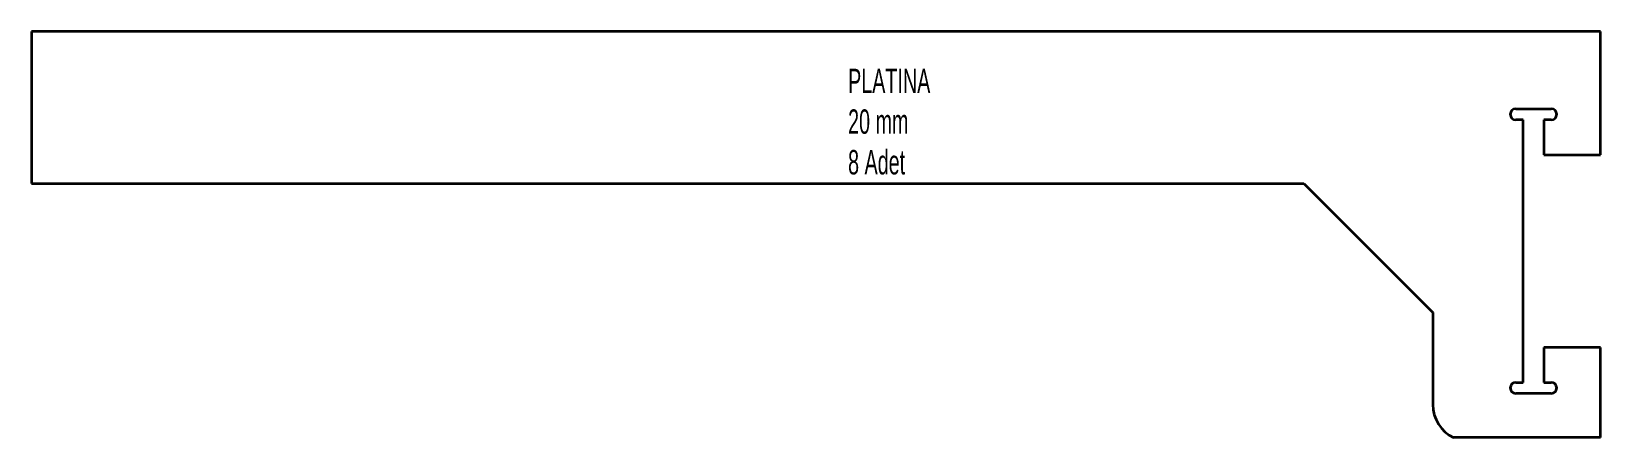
# Model space of a CAD drawing. Header units: millimetres. Extents: x 172 to 1023, y 270 to 490.
import ezdxf

# ---------------------------------------------------------------- set-up
doc = ezdxf.new("R2010")
doc.units = ezdxf.units.MM
doc.styles.add('SLDTEXTSTYLE0', font='TXT', dxfattribs={"width": 0.605})

msp = doc.modelspace()

# ---------------------------------------------------------------- linework, layer by layer
at = {"color": 7, "linetype": 'Continuous', "lineweight": 35}
for p, q in [((171.86, 490.12), (171.86, 407.62)), ((1022.86, 490.12), (171.86, 490.12)), ((1022.86, 423.12), (1022.86, 490.12)), ((976.86, 448.12), (996.06, 448.12)), ((980.86, 442.12), (976.86, 442.12)), ((980.86, 299.62), (980.86, 442.12)), ((996.06, 442.12), (992.06, 442.12)), ((992.06, 442.12), (992.06, 423.12)), ((992.06, 423.12), (1022.86, 423.12)), ((171.86, 407.62), (861.86, 407.62)), ((861.86, 407.62), (931.86, 337.62)), ((931.86, 337.62), (931.86, 287.62)), ((1022.86, 318.62), (992.06, 318.62)), ((992.06, 318.62), (992.06, 299.62)), ((1022.86, 269.62), (1022.86, 318.62)), ((976.86, 299.62), (980.86, 299.62)), ((992.06, 299.62), (996.06, 299.62)), ((996.06, 293.62), (976.86, 293.62)), ((1022.86, 269.62), (943.14, 269.62))]:
    msp.add_line(p, q, dxfattribs=at)
for centre, radius, start, end in [((976.86, 445.12), 3, 90, 270), ((996.06, 445.12), 3, 270, 90), ((976.86, 296.62), 3, 90, 270), ((996.06, 296.62), 3, 270, 90), ((951.86, 287.62), 20, 180, 244.15807)]:
    msp.add_arc(centre, radius, start, end, dxfattribs=at)

# ---------------------------------------------------------------- texts
at = {"color": 7, "linetype": 'Continuous', "lineweight": 0, "insert": (614.76, 469.82), "char_height": 13.2292, "attachment_point": 1, "style": 'SLDTEXTSTYLE0'}
msp.add_mtext('PLATINA^J20 mm^J8 Adet', dxfattribs=at)

doc.saveas('drawing.dxf')
